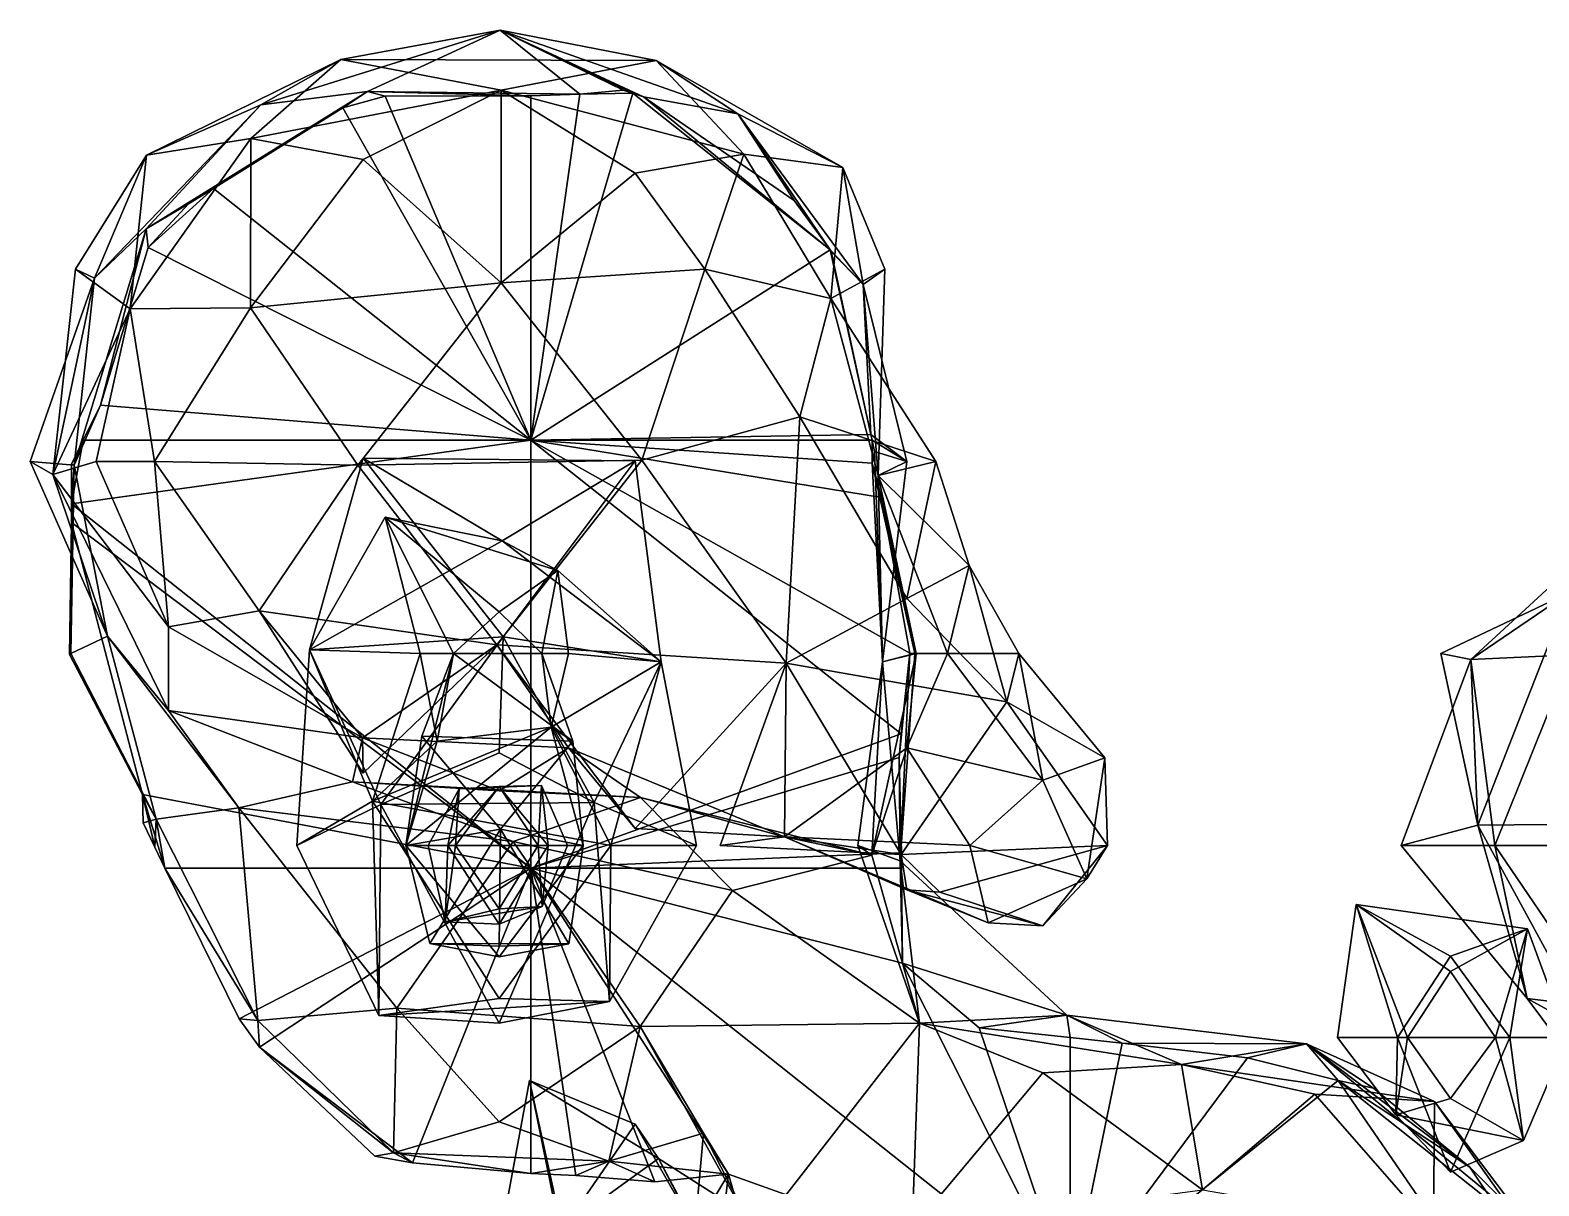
# Model space of a CAD drawing. Extents: x 290095 to 295679, y 4553756 to 4561441.
# Drawn here: x 292623.6 to 292763.4, y 4557931 to 4558038.2 of the extents above; entities that cross this region are included whole.
import ezdxf

# ---------------------------------------------------------------- set-up
doc = ezdxf.new("R2010")
doc.units = 0
doc.layers.add('Au_ppm_Pref_-_0_5', color=7, linetype='CONTINUOUS')

msp = doc.modelspace()

# ---------------------------------------------------------------- linework, layer by layer
at = {"layer": 'Au_ppm_Pref_-_0_5'}
for points in [[(292644.96, 4558031.26, 1900.75), (292652.39, 4558035.48, 1894.76), (292667.14, 4558038.19, 1900.6)], [(292644.96, 4558031.26, 1900.75), (292667.14, 4558038.19, 1900.6), (292654.85, 4558032.51, 1906.34)], [(292652.39, 4558035.48, 1894.76), (292681.6, 4558035.39, 1894.78), (292667.14, 4558038.19, 1900.6)], [(292667.14, 4558038.19, 1900.6), (292674.53, 4558032.26, 1906.35), (292654.85, 4558032.51, 1906.34)], [(292667.14, 4558038.19, 1900.6), (292678.54, 4558032.64, 1905.92), (292674.53, 4558032.26, 1906.35)], [(292667.14, 4558038.19, 1900.6), (292679.45, 4558032.34, 1905.86), (292678.54, 4558032.64, 1905.92)], [(292667.14, 4558038.19, 1900.6), (292680.45, 4558032.01, 1905.78), (292679.45, 4558032.34, 1905.86)], [(292689.17, 4558030.44, 1900.81), (292680.45, 4558032.01, 1905.78), (292667.14, 4558038.19, 1900.6)], [(292689.17, 4558030.44, 1900.81), (292667.14, 4558038.19, 1900.6), (292681.6, 4558035.39, 1894.78)], [(292644.03, 4558028.15, 1889.58), (292652.39, 4558035.48, 1894.76), (292634.37, 4558026.61, 1894.64)], [(292634.37, 4558026.61, 1894.64), (292652.39, 4558035.48, 1894.76), (292644.96, 4558031.26, 1900.75)], [(292652.39, 4558035.48, 1894.76), (292644.03, 4558028.15, 1889.58), (292667.23, 4558032.63, 1889.78)], [(292667.23, 4558032.63, 1889.78), (292681.6, 4558035.39, 1894.78), (292652.39, 4558035.48, 1894.76)], [(292667.23, 4558032.63, 1889.78), (292689.73, 4558026.69, 1889.9), (292681.6, 4558035.39, 1894.78)], [(292689.17, 4558030.44, 1900.81), (292681.6, 4558035.39, 1894.78), (292698.92, 4558025.44, 1894.64)], [(292698.92, 4558025.44, 1894.64), (292681.6, 4558035.39, 1894.78), (292689.73, 4558026.69, 1889.9)], [(292634.33, 4558019.77, 1906.52), (292654.85, 4558032.51, 1906.34), (292652.56, 4558031, 1907.41)], [(292644.96, 4558031.26, 1900.75), (292654.85, 4558032.51, 1906.34), (292634.33, 4558019.77, 1906.52)], [(292667.23, 4558032.63, 1889.78), (292644.03, 4558028.15, 1889.58), (292654.46, 4558026.21, 1885.31)], [(292654.85, 4558032.51, 1906.34), (292656.49, 4558032.08, 1907.22), (292652.56, 4558031, 1907.41)], [(292656.49, 4558032.08, 1907.22), (292670, 4558000.15, 1909.14), (292652.56, 4558031, 1907.41)], [(292667.23, 4558032.63, 1889.78), (292654.46, 4558026.21, 1885.31), (292667.23, 4558014.75, 1884.55)], [(292670, 4558032.1, 1906.81), (292654.85, 4558032.51, 1906.34), (292674.53, 4558032.26, 1906.35)], [(292656.49, 4558032.08, 1907.22), (292654.85, 4558032.51, 1906.34), (292670, 4558032.1, 1906.81)], [(292670, 4558000.15, 1909.14), (292656.49, 4558032.08, 1907.22), (292670, 4558032.1, 1906.81)], [(292667.23, 4558032.63, 1889.78), (292667.23, 4558014.75, 1884.55), (292679.66, 4558024.93, 1885.74)], [(292689.73, 4558026.69, 1889.9), (292667.23, 4558032.63, 1889.78), (292679.66, 4558024.93, 1885.74)], [(292679.45, 4558032.34, 1905.86), (292670, 4558000.15, 1909.14), (292674.53, 4558032.26, 1906.35)], [(292679.45, 4558032.34, 1905.86), (292697.74, 4558017.82, 1905.09), (292670, 4558000.15, 1909.14)], [(292674.53, 4558032.26, 1906.35), (292670, 4558000.15, 1909.14), (292670, 4558032.1, 1906.81)], [(292678.54, 4558032.64, 1905.92), (292679.45, 4558032.34, 1905.86), (292674.53, 4558032.26, 1906.35)], [(292680.45, 4558032.01, 1905.78), (292697.74, 4558017.82, 1905.09), (292679.45, 4558032.34, 1905.86)], [(292680.45, 4558032.01, 1905.78), (292694.41, 4558022.4, 1905.1), (292697.74, 4558017.82, 1905.09)], [(292680.45, 4558032.01, 1905.78), (292689.17, 4558030.44, 1900.81), (292694.41, 4558022.4, 1905.1)], [(292634.37, 4558026.61, 1894.64), (292644.96, 4558031.26, 1900.75), (292629.55, 4558015.18, 1900.7)], [(292644.96, 4558031.26, 1900.75), (292634.33, 4558019.77, 1906.52), (292629.55, 4558015.18, 1900.7)], [(292640.58, 4558023.5, 1908.31), (292634.33, 4558019.77, 1906.52), (292652.56, 4558031, 1907.41)], [(292652.56, 4558031, 1907.41), (292670, 4558000.15, 1909.14), (292640.58, 4558023.5, 1908.31)], [(292697.74, 4558017.82, 1905.09), (292689.17, 4558030.44, 1900.81), (292700.81, 4558014.61, 1899.87)], [(292694.41, 4558022.4, 1905.1), (292689.17, 4558030.44, 1900.81), (292697.74, 4558017.82, 1905.09)], [(292689.17, 4558030.44, 1900.81), (292698.92, 4558025.44, 1894.64), (292700.81, 4558014.61, 1899.87)], [(292644.03, 4558028.15, 1889.58), (292632.86, 4558012.33, 1889.79), (292644.02, 4558012.44, 1884.98)], [(292644.03, 4558028.15, 1889.58), (292634.37, 4558026.61, 1894.64), (292632.86, 4558012.33, 1889.79)], [(292644.03, 4558028.15, 1889.58), (292644.02, 4558012.44, 1884.98), (292654.46, 4558026.21, 1885.31)], [(292627.79, 4558016.02, 1894.64), (292634.37, 4558026.61, 1894.64), (292629.55, 4558015.18, 1900.7)], [(292627.79, 4558016.02, 1894.64), (292632.86, 4558012.33, 1889.79), (292634.37, 4558026.61, 1894.64)], [(292689.73, 4558026.69, 1889.9), (292679.66, 4558024.93, 1885.74), (292686.11, 4558016.02, 1885.67)], [(292697.8, 4558013.31, 1889.51), (292689.73, 4558026.69, 1889.9), (292686.11, 4558016.02, 1885.67)], [(292698.92, 4558025.44, 1894.64), (292689.73, 4558026.69, 1889.9), (292697.8, 4558013.31, 1889.51)], [(292654.46, 4558026.21, 1885.31), (292644.02, 4558012.44, 1884.98), (292667.23, 4558014.75, 1884.55)], [(292679.66, 4558024.93, 1885.74), (292667.23, 4558014.75, 1884.55), (292686.11, 4558016.02, 1885.67)], [(292702.8, 4558016.02, 1894.64), (292698.92, 4558025.44, 1894.64), (292697.8, 4558013.31, 1889.51)], [(292698.92, 4558025.44, 1894.64), (292702.8, 4558016.02, 1894.64), (292700.81, 4558014.61, 1899.87)], [(292638.26, 4558022.07, 1908.27), (292634.33, 4558019.77, 1906.52), (292640.58, 4558023.5, 1908.31)], [(292640.58, 4558023.5, 1908.31), (292634.53, 4558018.04, 1908.2), (292638.26, 4558022.07, 1908.27)], [(292670, 4558000.15, 1909.14), (292634.53, 4558018.04, 1908.2), (292640.58, 4558023.5, 1908.31)], [(292634.33, 4558019.77, 1906.52), (292638.26, 4558022.07, 1908.27), (292634.53, 4558018.04, 1908.2)], [(292630.11, 4558003.41, 1908.19), (292627.66, 4557997.85, 1906.41), (292634.33, 4558019.77, 1906.52)], [(292634.33, 4558019.77, 1906.52), (292627.66, 4557997.85, 1906.41), (292629.55, 4558015.18, 1900.7)], [(292634.53, 4558018.04, 1908.2), (292630.11, 4558003.41, 1908.19), (292634.33, 4558019.77, 1906.52)], [(292670, 4558000.15, 1909.14), (292630.11, 4558003.41, 1908.19), (292634.53, 4558018.04, 1908.2)], [(292697.74, 4558017.82, 1905.09), (292701.51, 4558000.69, 1905.97), (292670, 4558000.15, 1909.14)], [(292701.51, 4558000.69, 1905.97), (292697.74, 4558017.82, 1905.09), (292697.85, 4558017.67, 1905.09)], [(292697.85, 4558017.67, 1905.09), (292697.74, 4558017.82, 1905.09), (292700.81, 4558014.61, 1899.87)], [(292697.85, 4558017.67, 1905.09), (292700.81, 4558014.61, 1899.87), (292701.51, 4558000.69, 1905.97)], [(292629.55, 4558015.18, 1900.7), (292627.66, 4557997.85, 1906.41), (292623.58, 4557998.2, 1900.58)], [(292623.58, 4557998.2, 1900.58), (292625.68, 4557996.98, 1894.24), (292629.55, 4558015.18, 1900.7)], [(292625.68, 4557996.98, 1894.24), (292627.79, 4558016.02, 1894.64), (292629.55, 4558015.18, 1900.7)], [(292627.79, 4558016.02, 1894.64), (292625.68, 4557996.98, 1894.24), (292632.86, 4558012.33, 1889.79)], [(292686.11, 4558016.02, 1885.67), (292667.23, 4558014.75, 1884.55), (292680.27, 4557998.32, 1884.66)], [(292694.93, 4558002.33, 1886.07), (292686.11, 4558016.02, 1885.67), (292680.27, 4557998.32, 1884.66)], [(292697.8, 4558013.31, 1889.51), (292686.11, 4558016.02, 1885.67), (292694.93, 4558002.33, 1886.07)], [(292702.2, 4557996.88, 1894.02), (292702.8, 4558016.02, 1894.64), (292697.8, 4558013.31, 1889.51)], [(292702.2, 4557996.88, 1894.02), (292700.81, 4558014.61, 1899.87), (292702.8, 4558016.02, 1894.64)], [(292653.95, 4557997.84, 1884.65), (292667.23, 4558014.75, 1884.55), (292644.02, 4558012.44, 1884.98)], [(292653.95, 4557997.84, 1884.65), (292680.27, 4557998.32, 1884.66), (292667.23, 4558014.75, 1884.55)], [(292701.51, 4558000.69, 1905.97), (292700.81, 4558014.61, 1899.87), (292704.85, 4557998.2, 1900.58)], [(292702.2, 4557996.88, 1894.02), (292704.85, 4557998.2, 1900.58), (292700.81, 4558014.61, 1899.87)], [(292625.68, 4557996.98, 1894.24), (292629.71, 4557998.2, 1888.71), (292632.86, 4558012.33, 1889.79)], [(292632.86, 4558012.33, 1889.79), (292629.71, 4557998.2, 1888.71), (292635.12, 4557998.2, 1885.53)], [(292632.86, 4558012.33, 1889.79), (292635.12, 4557998.2, 1885.53), (292644.02, 4558012.44, 1884.98)], [(292653.95, 4557997.84, 1884.65), (292644.02, 4558012.44, 1884.98), (292635.12, 4557998.2, 1885.53)], [(292707.55, 4557998.2, 1888.71), (292697.8, 4558013.31, 1889.51), (292694.93, 4558002.33, 1886.07)], [(292702.2, 4557996.88, 1894.02), (292697.8, 4558013.31, 1889.51), (292707.55, 4557998.2, 1888.71)], [(292627.66, 4557997.85, 1906.41), (292630.11, 4558003.41, 1908.19), (292628.5, 4558000.15, 1908.17)], [(292670, 4558000.15, 1909.14), (292628.5, 4558000.15, 1908.17), (292630.11, 4558003.41, 1908.19)], [(292680.27, 4557998.32, 1884.66), (292693.67, 4557979.47, 1883.41), (292694.93, 4558002.33, 1886.07)], [(292704.86, 4557985.49, 1887.01), (292694.93, 4558002.33, 1886.07), (292693.67, 4557979.47, 1883.41)], [(292707.55, 4557998.2, 1888.71), (292694.93, 4558002.33, 1886.07), (292704.86, 4557985.49, 1887.01)], [(292627.41, 4557994.27, 1908.23), (292627.4, 4557997.95, 1908.17), (292628.5, 4558000.15, 1908.17)], [(292627.66, 4557997.85, 1906.41), (292628.5, 4558000.15, 1908.17), (292627.4, 4557997.95, 1908.17)], [(292627.41, 4557994.27, 1908.23), (292628.5, 4558000.15, 1908.17), (292670, 4558000.15, 1909.14)], [(292670, 4557960.47, 1909.73), (292627.41, 4557994.27, 1908.23), (292670, 4558000.15, 1909.14)], [(292701.51, 4558000.69, 1905.97), (292701.64, 4558000.15, 1905.99), (292670, 4558000.15, 1909.14)], [(292704.32, 4557972.92, 1909.31), (292670, 4557960.47, 1909.73), (292670, 4558000.15, 1909.14)], [(292701.64, 4557998.04, 1906.27), (292702.5, 4557994.86, 1906.6), (292670, 4558000.15, 1909.14)], [(292702.5, 4557994.86, 1906.6), (292705.14, 4557980.41, 1908.24), (292670, 4558000.15, 1909.14)], [(292701.64, 4558000.15, 1905.99), (292701.64, 4557998.04, 1906.27), (292670, 4558000.15, 1909.14)], [(292670, 4558000.15, 1909.14), (292705.14, 4557980.41, 1908.24), (292704.32, 4557972.92, 1909.31)], [(292701.51, 4558000.69, 1905.97), (292704.85, 4557998.2, 1900.58), (292701.64, 4558000.15, 1905.99)], [(292701.64, 4558000.15, 1905.99), (292701.86, 4557999.1, 1906.11), (292701.64, 4557998.04, 1906.27)], [(292701.64, 4558000.15, 1905.99), (292704.85, 4557998.2, 1900.58), (292701.86, 4557999.1, 1906.11)], [(292667.33, 4557990.84, 1853.25), (292649.48, 4557980.72, 1853.05), (292654.44, 4557998.5, 1847.22)], [(292649.48, 4557980.72, 1853.05), (292667.42, 4557981.93, 1845.58), (292654.44, 4557998.5, 1847.22)], [(292653.95, 4557997.84, 1884.65), (292666.83, 4557981.19, 1884.05), (292680.27, 4557998.32, 1884.66)], [(292679.66, 4557998.26, 1847.15), (292667.33, 4557990.84, 1853.25), (292654.44, 4557998.5, 1847.22)], [(292654.44, 4557998.5, 1847.22), (292667.42, 4557981.93, 1845.58), (292679.66, 4557998.26, 1847.15)], [(292666.83, 4557981.19, 1884.05), (292693.67, 4557979.47, 1883.41), (292680.27, 4557998.32, 1884.66)], [(292667.33, 4557990.84, 1853.25), (292679.66, 4557998.26, 1847.15), (292682.07, 4557979.61, 1853.28)], [(292667.42, 4557981.93, 1845.58), (292682.07, 4557979.61, 1853.28), (292679.66, 4557998.26, 1847.15)], [(292701.86, 4557999.1, 1906.11), (292702.6, 4557979.59, 1900.52), (292701.64, 4557998.04, 1906.27)], [(292704.85, 4557998.2, 1900.58), (292702.6, 4557979.59, 1900.52), (292701.86, 4557999.1, 1906.11)], [(292623.58, 4557998.2, 1900.58), (292627.66, 4557997.85, 1906.41), (292630.74, 4557981.97, 1900.07)], [(292630.74, 4557981.97, 1900.07), (292625.68, 4557996.98, 1894.24), (292623.58, 4557998.2, 1900.58)], [(292636.39, 4557982.86, 1889.49), (292629.71, 4557998.2, 1888.71), (292625.68, 4557996.98, 1894.24)], [(292636.39, 4557982.86, 1889.49), (292625.68, 4557996.98, 1894.24), (292636.41, 4557975.1, 1893.69)], [(292630.74, 4557981.97, 1900.07), (292636.41, 4557975.1, 1893.69), (292625.68, 4557996.98, 1894.24)], [(292627.66, 4557997.85, 1906.41), (292627.42, 4557992.53, 1908.2), (292627.36, 4557980.39, 1906.52)], [(292630.74, 4557981.97, 1900.07), (292627.66, 4557997.85, 1906.41), (292627.36, 4557980.39, 1906.52)], [(292627.41, 4557994.27, 1908.23), (292627.66, 4557997.85, 1906.41), (292627.4, 4557997.95, 1908.17)], [(292627.66, 4557997.85, 1906.41), (292627.41, 4557994.27, 1908.23), (292627.42, 4557992.53, 1908.2)], [(292629.71, 4557998.2, 1888.71), (292636.39, 4557982.86, 1889.49), (292635.12, 4557998.2, 1885.53)], [(292653.95, 4557997.84, 1884.65), (292635.12, 4557998.2, 1885.53), (292644.81, 4557984.32, 1885.47)], [(292636.39, 4557982.86, 1889.49), (292644.81, 4557984.32, 1885.47), (292635.12, 4557998.2, 1885.53)], [(292653.95, 4557997.84, 1884.65), (292644.81, 4557984.32, 1885.47), (292666.83, 4557981.19, 1884.05)], [(292701.64, 4557998.04, 1906.27), (292705.58, 4557980.39, 1906.52), (292702.5, 4557994.86, 1906.6)], [(292701.64, 4557998.04, 1906.27), (292702.6, 4557979.59, 1900.52), (292705.58, 4557980.39, 1906.52)], [(292702.2, 4557996.88, 1894.02), (292702.6, 4557979.59, 1900.52), (292704.85, 4557998.2, 1900.58)], [(292702.2, 4557996.88, 1894.02), (292707.55, 4557998.2, 1888.71), (292710.62, 4557988.54, 1888.71)], [(292702.2, 4557996.88, 1894.02), (292705.73, 4557980.39, 1894.64), (292702.6, 4557979.59, 1900.52)], [(292702.2, 4557996.88, 1894.02), (292708.63, 4557980.39, 1890.48), (292705.73, 4557980.39, 1894.64)], [(292702.2, 4557996.88, 1894.02), (292710.62, 4557988.54, 1888.71), (292708.63, 4557980.39, 1890.48)], [(292707.55, 4557998.2, 1888.71), (292704.86, 4557985.49, 1887.01), (292710.62, 4557988.54, 1888.71)], [(292670, 4557960.47, 1909.73), (292627.42, 4557992.53, 1908.2), (292627.41, 4557994.27, 1908.23)], [(292702.5, 4557994.86, 1906.6), (292705.58, 4557980.39, 1906.52), (292705.14, 4557980.41, 1908.24)], [(292667.33, 4557990.84, 1853.25), (292656.5, 4557993.02, 1858.24), (292649.48, 4557980.72, 1853.05)], [(292656.5, 4557993.02, 1858.24), (292659.74, 4557980.39, 1859.01), (292649.48, 4557980.72, 1853.05)], [(292667.33, 4557990.84, 1853.25), (292672.5, 4557988.08, 1859.01), (292656.5, 4557993.02, 1858.24)], [(292662.82, 4557980.39, 1861.01), (292656.5, 4557993.02, 1858.24), (292667.06, 4557984.25, 1860.3)], [(292662.82, 4557980.39, 1861.01), (292659.74, 4557980.39, 1859.01), (292656.5, 4557993.02, 1858.24)], [(292656.5, 4557993.02, 1858.24), (292672.5, 4557988.08, 1859.01), (292667.06, 4557984.25, 1860.3)], [(292757.13, 4557979.83, 1841.63), (292766.46, 4557980.24, 1835.26), (292771.51, 4557993.04, 1841.19)], [(292757.13, 4557979.83, 1841.63), (292771.51, 4557993.04, 1841.19), (292766.21, 4557985.99, 1847.69)], [(292627.42, 4557992.53, 1908.2), (292633.99, 4557967.31, 1908.1), (292627.23, 4557980.3, 1907.99)], [(292627.42, 4557992.53, 1908.2), (292627.23, 4557980.3, 1907.99), (292627.36, 4557980.39, 1906.52)], [(292670, 4557960.47, 1909.73), (292633.99, 4557967.31, 1908.1), (292627.42, 4557992.53, 1908.2)], [(292667.33, 4557990.84, 1853.25), (292682.07, 4557979.61, 1853.28), (292672.5, 4557988.08, 1859.01)], [(292704.86, 4557985.49, 1887.01), (292714.12, 4557975.89, 1883.97), (292710.62, 4557988.54, 1888.71)], [(292710.62, 4557988.54, 1888.71), (292715.23, 4557980.39, 1888.71), (292708.63, 4557980.39, 1890.48)], [(292715.23, 4557980.39, 1888.71), (292710.62, 4557988.54, 1888.71), (292714.12, 4557975.89, 1883.97)], [(292672.5, 4557988.08, 1859.01), (292671.01, 4557980.39, 1860.87), (292667.06, 4557984.25, 1860.3)], [(292672.5, 4557988.08, 1859.01), (292673.48, 4557980.39, 1859.01), (292671.01, 4557980.39, 1860.87)], [(292673.48, 4557980.39, 1859.01), (292672.5, 4557988.08, 1859.01), (292682.07, 4557979.61, 1853.28)], [(292757.13, 4557979.83, 1841.63), (292766.21, 4557985.99, 1847.69), (292754.35, 4557980.39, 1847.13)], [(292757.79, 4557964.46, 1846.84), (292754.35, 4557980.39, 1847.13), (292766.21, 4557985.99, 1847.69)], [(292771.2, 4557964.59, 1852.24), (292757.79, 4557964.46, 1846.84), (292766.21, 4557985.99, 1847.69)], [(292636.39, 4557982.86, 1889.49), (292654.39, 4557972.57, 1889.61), (292644.81, 4557984.32, 1885.47)], [(292654.39, 4557972.57, 1889.61), (292654.46, 4557969.29, 1885.01), (292644.81, 4557984.32, 1885.47)], [(292666.83, 4557981.19, 1884.05), (292644.81, 4557984.32, 1885.47), (292654.46, 4557969.29, 1885.01)], [(292693.67, 4557979.47, 1883.41), (292714.12, 4557975.89, 1883.97), (292704.86, 4557985.49, 1887.01)], [(292662.82, 4557980.39, 1861.01), (292667.06, 4557984.25, 1860.3), (292671.01, 4557980.39, 1860.87)], [(292627.36, 4557980.39, 1906.52), (292635.26, 4557965.02, 1907.33), (292630.74, 4557981.97, 1900.07)], [(292636.41, 4557975.1, 1893.69), (292630.74, 4557981.97, 1900.07), (292642.91, 4557966.05, 1900.64)], [(292642.91, 4557966.05, 1900.64), (292630.74, 4557981.97, 1900.07), (292635.26, 4557965.02, 1907.33)], [(292636.41, 4557975.1, 1893.69), (292654.39, 4557972.57, 1889.61), (292636.39, 4557982.86, 1889.49)], [(292667.42, 4557981.93, 1845.58), (292649.48, 4557980.72, 1853.05), (292656.09, 4557966.37, 1847.98)], [(292656.09, 4557966.37, 1847.98), (292667.06, 4557971.15, 1844.05), (292667.42, 4557981.93, 1845.58)], [(292675.86, 4557966.56, 1847.59), (292667.42, 4557981.93, 1845.58), (292667.06, 4557971.15, 1844.05)], [(292667.42, 4557981.93, 1845.58), (292675.86, 4557966.56, 1847.59), (292682.07, 4557979.61, 1853.28)], [(292627.23, 4557980.3, 1907.99), (292633.99, 4557967.31, 1908.1), (292627.36, 4557980.39, 1906.52)], [(292635.26, 4557965.02, 1907.33), (292627.36, 4557980.39, 1906.52), (292633.99, 4557967.31, 1908.1)], [(292648.31, 4557962.57, 1853.07), (292649.48, 4557980.72, 1853.05), (292655.33, 4557966.68, 1857.23)], [(292649.48, 4557980.72, 1853.05), (292648.31, 4557962.57, 1853.07), (292656.09, 4557966.37, 1847.98)], [(292659.74, 4557980.39, 1859.01), (292655.33, 4557966.68, 1857.23), (292649.48, 4557980.72, 1853.05)], [(292654.39, 4557972.57, 1889.61), (292666.83, 4557981.19, 1884.05), (292654.46, 4557969.29, 1885.01)], [(292666.83, 4557981.19, 1884.05), (292654.39, 4557972.57, 1889.61), (292673.47, 4557971.63, 1888.71)], [(292659.74, 4557980.39, 1859.01), (292661.3, 4557972.24, 1859.01), (292655.33, 4557966.68, 1857.23)], [(292658.41, 4557962.57, 1860.87), (292661.3, 4557972.24, 1859.01), (292662.82, 4557980.39, 1861.01)], [(292658.41, 4557962.57, 1860.87), (292662.82, 4557980.39, 1861.01), (292659.9, 4557972.7, 1864.95)], [(292662.82, 4557980.39, 1861.01), (292661.3, 4557972.24, 1859.01), (292659.74, 4557980.39, 1859.01)], [(292673.9, 4557972.24, 1864.95), (292659.9, 4557972.7, 1864.95), (292662.82, 4557980.39, 1861.01)], [(292673.9, 4557972.24, 1864.95), (292662.82, 4557980.39, 1861.01), (292671.01, 4557980.39, 1860.87)], [(292666.83, 4557981.19, 1884.05), (292673.47, 4557971.63, 1888.71), (292679.66, 4557964.16, 1883.3)], [(292666.83, 4557981.19, 1884.05), (292679.66, 4557964.16, 1883.3), (292693.67, 4557979.47, 1883.41)], [(292673.9, 4557972.24, 1864.95), (292671.01, 4557980.39, 1860.87), (292671.88, 4557973.56, 1859.01)], [(292673.48, 4557980.39, 1859.01), (292671.88, 4557973.56, 1859.01), (292671.01, 4557980.39, 1860.87)], [(292671.88, 4557973.56, 1859.01), (292673.48, 4557980.39, 1859.01), (292682.07, 4557979.61, 1853.28)], [(292701.61, 4557961.66, 1896.48), (292702.6, 4557979.59, 1900.52), (292705.73, 4557980.39, 1894.64)], [(292704.86, 4557971.63, 1891.63), (292701.61, 4557961.66, 1896.48), (292705.73, 4557980.39, 1894.64)], [(292704.23, 4557961.15, 1906.23), (292705.58, 4557980.39, 1906.52), (292702.6, 4557979.59, 1900.52)], [(292704.15, 4557970.74, 1909.34), (292704.32, 4557972.92, 1909.31), (292705.14, 4557980.41, 1908.24)], [(292704.23, 4557961.15, 1906.23), (292704.15, 4557970.74, 1909.34), (292705.14, 4557980.41, 1908.24)], [(292704.23, 4557961.15, 1906.23), (292705.14, 4557980.41, 1908.24), (292705.58, 4557980.39, 1906.52)], [(292717.46, 4557968.62, 1890.72), (292704.86, 4557971.63, 1891.63), (292708.63, 4557980.39, 1890.48)], [(292704.86, 4557971.63, 1891.63), (292705.73, 4557980.39, 1894.64), (292708.63, 4557980.39, 1890.48)], [(292717.46, 4557968.62, 1890.72), (292708.63, 4557980.39, 1890.48), (292715.23, 4557980.39, 1888.71)], [(292714.12, 4557975.89, 1883.97), (292723.21, 4557970.71, 1888.71), (292715.23, 4557980.39, 1888.71)], [(292717.46, 4557968.62, 1890.72), (292715.23, 4557980.39, 1888.71), (292723.21, 4557970.71, 1888.71)], [(292757.13, 4557979.83, 1841.63), (292754.35, 4557980.39, 1847.13), (292757.79, 4557964.46, 1846.84)], [(292759.36, 4557962.57, 1835.98), (292766.46, 4557980.24, 1835.26), (292757.13, 4557979.83, 1841.63)], [(292771.39, 4557962.57, 1829.68), (292766.46, 4557980.24, 1835.26), (292759.36, 4557962.57, 1835.98)], [(292671.88, 4557973.56, 1859.01), (292682.07, 4557979.61, 1853.28), (292677.4, 4557962.57, 1857.94)], [(292685.35, 4557962.57, 1853.07), (292682.07, 4557979.61, 1853.28), (292675.86, 4557966.56, 1847.59)], [(292677.4, 4557962.57, 1857.94), (292682.07, 4557979.61, 1853.28), (292685.35, 4557962.57, 1853.07)], [(292693.5, 4557963.38, 1888.52), (292693.67, 4557979.47, 1883.41), (292679.66, 4557964.16, 1883.3)], [(292687.54, 4557962.57, 1882.77), (292693.67, 4557979.47, 1883.41), (292693.5, 4557963.38, 1888.52)], [(292687.54, 4557962.57, 1882.77), (292704.34, 4557961.72, 1881.6), (292693.67, 4557979.47, 1883.41)], [(292693.67, 4557979.47, 1883.41), (292704.34, 4557961.72, 1881.6), (292714.12, 4557975.89, 1883.97)], [(292702.6, 4557979.59, 1900.52), (292700.3, 4557962.57, 1900.58), (292704.23, 4557961.15, 1906.23)], [(292700.3, 4557962.57, 1900.58), (292702.6, 4557979.59, 1900.52), (292701.61, 4557961.66, 1896.48)], [(292759.36, 4557962.57, 1835.98), (292757.13, 4557979.83, 1841.63), (292750.68, 4557962.57, 1841.19)], [(292750.68, 4557962.57, 1841.19), (292757.13, 4557979.83, 1841.63), (292757.79, 4557964.46, 1846.84)], [(292714.12, 4557975.89, 1883.97), (292704.34, 4557961.72, 1881.6), (292723.44, 4557962.57, 1883.46)], [(292723.21, 4557970.71, 1888.71), (292714.12, 4557975.89, 1883.97), (292723.44, 4557962.57, 1883.46)], [(292653.45, 4557968.49, 1895.14), (292654.39, 4557972.57, 1889.61), (292636.41, 4557975.1, 1893.69)], [(292653.45, 4557968.49, 1895.14), (292636.41, 4557975.1, 1893.69), (292642.91, 4557966.05, 1900.64)], [(292671.88, 4557973.56, 1859.01), (292677.4, 4557962.57, 1857.94), (292655.33, 4557966.68, 1857.23)], [(292671.88, 4557973.56, 1859.01), (292655.33, 4557966.68, 1857.23), (292661.3, 4557972.24, 1859.01)], [(292658.41, 4557962.57, 1860.87), (292674.84, 4557962.57, 1861.28), (292671.88, 4557973.56, 1859.01)], [(292658.41, 4557962.57, 1860.87), (292671.88, 4557973.56, 1859.01), (292661.3, 4557972.24, 1859.01)], [(292673.9, 4557972.24, 1864.95), (292671.88, 4557973.56, 1859.01), (292674.84, 4557962.57, 1861.28)], [(292667.06, 4557967.64, 1890.4), (292654.39, 4557972.57, 1889.61), (292653.45, 4557968.49, 1895.14)], [(292654.39, 4557972.57, 1889.61), (292667.06, 4557967.64, 1890.4), (292673.47, 4557971.63, 1888.71)], [(292659.9, 4557972.7, 1864.95), (292667.19, 4557964.09, 1866.49), (292658.41, 4557962.57, 1860.87)], [(292659.9, 4557972.7, 1864.95), (292673.9, 4557972.24, 1864.95), (292667.19, 4557964.09, 1866.49)], [(292667.19, 4557964.09, 1866.49), (292673.9, 4557972.24, 1864.95), (292674.84, 4557962.57, 1861.28)], [(292704.32, 4557972.92, 1909.31), (292704.15, 4557970.74, 1909.34), (292670, 4557960.47, 1909.73)], [(292656.09, 4557966.37, 1847.98), (292675.86, 4557966.56, 1847.59), (292667.06, 4557971.15, 1844.05)], [(292673.47, 4557971.63, 1888.71), (292667.06, 4557967.64, 1890.4), (292680.16, 4557967.03, 1894.38)], [(292704.15, 4557970.74, 1909.34), (292704.35, 4557961.89, 1909.47), (292670, 4557960.47, 1909.73)], [(292673.47, 4557971.63, 1888.71), (292680.16, 4557967.03, 1894.38), (292693.5, 4557963.38, 1888.52)], [(292673.47, 4557971.63, 1888.71), (292693.5, 4557963.38, 1888.52), (292679.66, 4557964.16, 1883.3)], [(292704.86, 4557971.63, 1891.63), (292710.68, 4557962.57, 1891.9), (292693.5, 4557963.38, 1888.52)], [(292701.61, 4557961.66, 1896.48), (292704.86, 4557971.63, 1891.63), (292693.5, 4557963.38, 1888.52)], [(292704.15, 4557970.74, 1909.34), (292704.23, 4557961.15, 1906.23), (292704.35, 4557961.89, 1909.47)], [(292717.46, 4557968.62, 1890.72), (292710.68, 4557962.57, 1891.9), (292704.86, 4557971.63, 1891.63)], [(292723.21, 4557970.71, 1888.71), (292721.54, 4557959.48, 1889.64), (292717.46, 4557968.62, 1890.72)], [(292721.54, 4557959.48, 1889.64), (292723.21, 4557970.71, 1888.71), (292723.44, 4557962.57, 1883.46)], [(292653.45, 4557968.49, 1895.14), (292642.91, 4557966.05, 1900.64), (292668.34, 4557962.95, 1900.85)], [(292667.06, 4557967.64, 1890.4), (292653.45, 4557968.49, 1895.14), (292680.16, 4557967.03, 1894.38)], [(292653.45, 4557968.49, 1895.14), (292668.34, 4557962.95, 1900.85), (292680.16, 4557967.03, 1894.38)], [(292660.47, 4557962.57, 1829.31), (292663.35, 4557967.82, 1829.31), (292663.01, 4557962.57, 1831.22)], [(292663.35, 4557967.82, 1829.31), (292660.47, 4557962.57, 1829.31), (292662.29, 4557962.57, 1827.06)], [(292671.61, 4557962.57, 1827.17), (292667.06, 4557968.01, 1827.5), (292662.29, 4557962.57, 1827.06)], [(292663.35, 4557967.82, 1829.31), (292662.29, 4557962.57, 1827.06), (292667.06, 4557968.01, 1827.5)], [(292663.35, 4557967.82, 1829.31), (292667.06, 4557968.05, 1831.14), (292663.01, 4557962.57, 1831.22)], [(292670.68, 4557962.57, 1831.02), (292663.01, 4557962.57, 1831.22), (292667.06, 4557968.05, 1831.14)], [(292663.35, 4557967.82, 1829.31), (292670.99, 4557968.12, 1829.31), (292667.06, 4557968.05, 1831.14)], [(292670.99, 4557968.12, 1829.31), (292663.35, 4557967.82, 1829.31), (292667.06, 4557968.01, 1827.5)], [(292671.61, 4557962.57, 1827.17), (292670.99, 4557968.12, 1829.31), (292667.06, 4557968.01, 1827.5)], [(292670.99, 4557968.12, 1829.31), (292670.68, 4557962.57, 1831.02), (292667.06, 4557968.05, 1831.14)], [(292670.99, 4557968.12, 1829.31), (292673.4, 4557962.57, 1829.31), (292670.68, 4557962.57, 1831.02)], [(292671.61, 4557962.57, 1827.17), (292673.4, 4557962.57, 1829.31), (292670.99, 4557968.12, 1829.31)], [(292721.54, 4557959.48, 1889.64), (292710.68, 4557962.57, 1891.9), (292717.46, 4557968.62, 1890.72)], [(292670, 4557960.47, 1909.73), (292636.06, 4557960.47, 1908.09), (292633.99, 4557967.31, 1908.1)], [(292633.99, 4557967.31, 1908.1), (292635.13, 4557962.43, 1908.07), (292634.05, 4557964.67, 1908.06)], [(292633.99, 4557967.31, 1908.1), (292636.06, 4557960.47, 1908.09), (292635.13, 4557962.43, 1908.07)], [(292635.26, 4557965.02, 1907.33), (292633.99, 4557967.31, 1908.1), (292634.05, 4557964.67, 1908.06)], [(292648.31, 4557962.57, 1853.07), (292655.33, 4557966.68, 1857.23), (292655.91, 4557946.8, 1853.07)], [(292648.31, 4557962.57, 1853.07), (292655.91, 4557946.8, 1853.07), (292656.09, 4557966.37, 1847.98)], [(292655.33, 4557966.68, 1857.23), (292667.06, 4557948.38, 1857.8), (292655.91, 4557946.8, 1853.07)], [(292655.33, 4557966.68, 1857.23), (292677.4, 4557962.57, 1857.94), (292667.06, 4557948.38, 1857.8)], [(292656.09, 4557966.37, 1847.98), (292655.91, 4557946.8, 1853.07), (292667.06, 4557946.09, 1847.58)], [(292656.09, 4557966.37, 1847.98), (292667.06, 4557946.09, 1847.58), (292675.86, 4557966.56, 1847.59)], [(292677.29, 4557948.1, 1853.07), (292675.86, 4557966.56, 1847.59), (292667.06, 4557946.09, 1847.58)], [(292668.34, 4557962.95, 1900.85), (292688.69, 4557958.39, 1899.11), (292680.16, 4557967.03, 1894.38)], [(292677.29, 4557948.1, 1853.07), (292685.35, 4557962.57, 1853.07), (292675.86, 4557966.56, 1847.59)], [(292680.16, 4557967.03, 1894.38), (292688.69, 4557958.39, 1899.11), (292701.61, 4557961.66, 1896.48)], [(292701.61, 4557961.66, 1896.48), (292693.5, 4557963.38, 1888.52), (292680.16, 4557967.03, 1894.38)], [(292635.13, 4557962.43, 1908.07), (292635.26, 4557965.02, 1907.33), (292634.05, 4557964.67, 1908.06)], [(292636.06, 4557960.47, 1908.09), (292635.26, 4557965.02, 1907.33), (292635.13, 4557962.43, 1908.07)], [(292635.26, 4557965.02, 1907.33), (292644.7, 4557946.34, 1907.14), (292642.91, 4557966.05, 1900.64)], [(292644.7, 4557946.34, 1907.14), (292635.26, 4557965.02, 1907.33), (292636.06, 4557960.47, 1908.09)], [(292644.7, 4557946.34, 1907.14), (292657.58, 4557947.49, 1902.97), (292642.91, 4557966.05, 1900.64)], [(292668.34, 4557962.95, 1900.85), (292642.91, 4557966.05, 1900.64), (292657.58, 4557947.49, 1902.97)], [(292667.19, 4557964.09, 1866.49), (292660.63, 4557953.48, 1864.95), (292658.41, 4557962.57, 1860.87)], [(292660.63, 4557953.48, 1864.95), (292667.19, 4557964.09, 1866.49), (292667.06, 4557953.23, 1868.06)], [(292667.19, 4557964.09, 1866.49), (292673.52, 4557953.44, 1864.95), (292667.06, 4557953.23, 1868.06)], [(292673.52, 4557953.44, 1864.95), (292667.19, 4557964.09, 1866.49), (292674.84, 4557962.57, 1861.28)], [(292687.54, 4557962.57, 1882.77), (292693.5, 4557963.38, 1888.52), (292704.34, 4557961.72, 1881.6)], [(292712.4, 4557955.41, 1888.71), (292693.5, 4557963.38, 1888.52), (292710.68, 4557962.57, 1891.9)], [(292693.5, 4557963.38, 1888.52), (292712.4, 4557955.41, 1888.71), (292704.86, 4557958.46, 1884.14)], [(292704.86, 4557958.46, 1884.14), (292704.34, 4557961.72, 1881.6), (292693.5, 4557963.38, 1888.52)], [(292762.35, 4557948.39, 1841.19), (292750.68, 4557962.57, 1841.19), (292757.79, 4557964.46, 1846.84)], [(292771.2, 4557964.59, 1852.24), (292768.32, 4557945.11, 1846.98), (292757.79, 4557964.46, 1846.84)], [(292768.32, 4557945.11, 1846.98), (292762.35, 4557948.39, 1841.19), (292757.79, 4557964.46, 1846.84)], [(292680.13, 4557945.79, 1902.5), (292668.34, 4557962.95, 1900.85), (292657.58, 4557947.49, 1902.97)], [(292660.63, 4557953.48, 1864.95), (292667.06, 4557952.24, 1861.5), (292658.41, 4557962.57, 1860.87)], [(292674.84, 4557962.57, 1861.28), (292658.41, 4557962.57, 1860.87), (292667.06, 4557952.24, 1861.5)], [(292662.06, 4557955.49, 1829.31), (292660.47, 4557962.57, 1829.31), (292663.01, 4557962.57, 1831.22)], [(292660.47, 4557962.57, 1829.31), (292662.06, 4557955.49, 1829.31), (292662.29, 4557962.57, 1827.06)], [(292662.06, 4557955.49, 1829.31), (292663.01, 4557962.57, 1831.22), (292667.06, 4557956.7, 1831.27)], [(292662.06, 4557955.49, 1829.31), (292667.06, 4557955.27, 1826.88), (292662.29, 4557962.57, 1827.06)], [(292671.61, 4557962.57, 1827.17), (292662.29, 4557962.57, 1827.06), (292667.06, 4557955.27, 1826.88)], [(292667.06, 4557956.7, 1831.27), (292663.01, 4557962.57, 1831.22), (292670.68, 4557962.57, 1831.02)], [(292673.52, 4557953.44, 1864.95), (292674.84, 4557962.57, 1861.28), (292667.06, 4557952.24, 1861.5)], [(292667.06, 4557948.38, 1857.8), (292677.4, 4557962.57, 1857.94), (292677.29, 4557948.1, 1853.07)], [(292671.61, 4557962.57, 1827.17), (292667.06, 4557955.27, 1826.88), (292671.05, 4557956.92, 1829.31)], [(292671.05, 4557956.92, 1829.31), (292667.06, 4557956.7, 1831.27), (292670.68, 4557962.57, 1831.02)], [(292680.13, 4557945.79, 1902.5), (292688.69, 4557958.39, 1899.11), (292668.34, 4557962.95, 1900.85)], [(292704.37, 4557960.47, 1909.49), (292670, 4557960.47, 1909.73), (292704.35, 4557961.89, 1909.47)], [(292673.4, 4557962.57, 1829.31), (292671.05, 4557956.92, 1829.31), (292670.68, 4557962.57, 1831.02)], [(292671.61, 4557962.57, 1827.17), (292671.05, 4557956.92, 1829.31), (292673.4, 4557962.57, 1829.31)], [(292677.4, 4557962.57, 1857.94), (292685.35, 4557962.57, 1853.07), (292677.29, 4557948.1, 1853.07)], [(292700.3, 4557962.57, 1900.58), (292706.04, 4557946.1, 1899.67), (292704.23, 4557961.15, 1906.23)], [(292701.61, 4557961.66, 1896.48), (292706.04, 4557946.1, 1899.67), (292700.3, 4557962.57, 1900.58)], [(292704.35, 4557961.89, 1909.47), (292704.23, 4557961.15, 1906.23), (292704.37, 4557960.47, 1909.49)], [(292707.91, 4557958.25, 1882.77), (292723.44, 4557962.57, 1883.46), (292704.34, 4557961.72, 1881.6)], [(292707.91, 4557958.25, 1882.77), (292717.46, 4557955.13, 1886.23), (292723.44, 4557962.57, 1883.46)], [(292712.4, 4557955.41, 1888.71), (292710.68, 4557962.57, 1891.9), (292721.54, 4557959.48, 1889.64)], [(292721.54, 4557959.48, 1889.64), (292723.44, 4557962.57, 1883.46), (292717.46, 4557955.13, 1886.23)], [(292759.36, 4557962.57, 1835.98), (292750.68, 4557962.57, 1841.19), (292762.35, 4557948.39, 1841.19)], [(292771.39, 4557962.57, 1829.68), (292759.36, 4557962.57, 1835.98), (292769.63, 4557947.48, 1836.18)], [(292769.63, 4557947.48, 1836.18), (292759.36, 4557962.57, 1835.98), (292762.35, 4557948.39, 1841.19)], [(292688.69, 4557958.39, 1899.11), (292706.04, 4557946.1, 1899.67), (292701.61, 4557961.66, 1896.48)], [(292704.37, 4557960.47, 1909.49), (292704.23, 4557961.15, 1906.23), (292704.46, 4557951.66, 1909.42)], [(292704.23, 4557961.15, 1906.23), (292719.69, 4557946.84, 1906.43), (292704.46, 4557951.66, 1909.42)], [(292704.23, 4557961.15, 1906.23), (292706.04, 4557946.1, 1899.67), (292719.69, 4557946.84, 1906.43)], [(292704.86, 4557958.46, 1884.14), (292707.91, 4557958.25, 1882.77), (292704.34, 4557961.72, 1881.6)], [(292636.06, 4557960.47, 1908.09), (292670, 4557960.47, 1909.73), (292642.96, 4557946.48, 1908.03)], [(292644.7, 4557946.34, 1907.14), (292636.06, 4557960.47, 1908.09), (292642.96, 4557946.48, 1908.03)], [(292642.96, 4557946.48, 1908.03), (292670, 4557960.47, 1909.73), (292644.83, 4557943.88, 1908.05)], [(292644.83, 4557943.88, 1908.05), (292670, 4557960.47, 1909.73), (292659.03, 4557933.14, 1908.44)], [(292659.03, 4557933.14, 1908.44), (292670, 4557960.47, 1909.73), (292670, 4557932.16, 1908.95)], [(292674.17, 4557931.95, 1908.98), (292670, 4557932.16, 1908.95), (292670, 4557960.47, 1909.73)], [(292681.48, 4557931.38, 1909.03), (292674.17, 4557931.95, 1908.98), (292670, 4557960.47, 1909.73)], [(292688.33, 4557932.1, 1909.1), (292681.48, 4557931.38, 1909.03), (292670, 4557960.47, 1909.73)], [(292720, 4557920.78, 1909.07), (292688.33, 4557932.1, 1909.1), (292670, 4557960.47, 1909.73)], [(292704.37, 4557960.47, 1909.49), (292704.46, 4557951.66, 1909.42), (292670, 4557960.47, 1909.73)], [(292704.46, 4557951.66, 1909.42), (292720, 4557920.78, 1909.07), (292670, 4557960.47, 1909.73)], [(292712.4, 4557955.41, 1888.71), (292721.54, 4557959.48, 1889.64), (292717.46, 4557955.13, 1886.23)], [(292688.69, 4557958.39, 1899.11), (292680.13, 4557945.79, 1902.5), (292706.04, 4557946.1, 1899.67)], [(292717.46, 4557955.13, 1886.23), (292707.91, 4557958.25, 1882.77), (292704.86, 4557958.46, 1884.14)], [(292717.46, 4557955.13, 1886.23), (292704.86, 4557958.46, 1884.14), (292712.4, 4557955.41, 1888.71)], [(292671.05, 4557956.92, 1829.31), (292662.06, 4557955.49, 1829.31), (292667.06, 4557956.7, 1831.27)], [(292662.06, 4557955.49, 1829.31), (292671.05, 4557956.92, 1829.31), (292667.06, 4557955.27, 1826.88)], [(292744.78, 4557944.75, 1876.83), (292746.51, 4557957.11, 1876.83), (292750.33, 4557944.75, 1879.15)], [(292746.51, 4557957.11, 1876.83), (292744.78, 4557944.75, 1876.83), (292751.25, 4557944.75, 1874.94)], [(292746.51, 4557957.11, 1876.83), (292755.26, 4557952.3, 1879.34), (292750.33, 4557944.75, 1879.15)], [(292746.51, 4557957.11, 1876.83), (292762.4, 4557954.85, 1876.83), (292755.26, 4557952.3, 1879.34)], [(292746.51, 4557957.11, 1876.83), (292751.25, 4557944.75, 1874.94), (292755.26, 4557950.87, 1874.78)], [(292762.4, 4557954.85, 1876.83), (292746.51, 4557957.11, 1876.83), (292755.26, 4557950.87, 1874.78)], [(292759.41, 4557944.75, 1874.87), (292762.4, 4557954.85, 1876.83), (292755.26, 4557950.87, 1874.78)], [(292762.4, 4557954.85, 1876.83), (292760.76, 4557944.75, 1879.42), (292755.26, 4557952.3, 1879.34)], [(292759.41, 4557944.75, 1874.87), (292766.1, 4557944.75, 1876.83), (292762.4, 4557954.85, 1876.83)], [(292762.4, 4557954.85, 1876.83), (292766.1, 4557944.75, 1876.83), (292760.76, 4557944.75, 1879.42)], [(292673.52, 4557953.44, 1864.95), (292660.63, 4557953.48, 1864.95), (292667.06, 4557953.23, 1868.06)], [(292660.63, 4557953.48, 1864.95), (292673.52, 4557953.44, 1864.95), (292667.06, 4557952.24, 1861.5)], [(292760.76, 4557944.75, 1879.42), (292750.33, 4557944.75, 1879.15), (292755.26, 4557952.3, 1879.34)], [(292711.55, 4557945.65, 1909.32), (292720, 4557920.78, 1909.07), (292704.46, 4557951.66, 1909.42)], [(292704.46, 4557951.66, 1909.42), (292719.69, 4557946.84, 1906.43), (292711.55, 4557945.65, 1909.32)], [(292759.41, 4557944.75, 1874.87), (292755.26, 4557950.87, 1874.78), (292751.25, 4557944.75, 1874.94)], [(292667.06, 4557948.38, 1857.8), (292677.29, 4557948.1, 1853.07), (292655.91, 4557946.8, 1853.07)], [(292655.91, 4557946.8, 1853.07), (292677.29, 4557948.1, 1853.07), (292667.06, 4557946.09, 1847.58)], [(292768.32, 4557945.11, 1846.98), (292772.97, 4557934.17, 1841.19), (292762.35, 4557948.39, 1841.19)], [(292762.35, 4557948.39, 1841.19), (292772.97, 4557934.17, 1841.19), (292769.63, 4557947.48, 1836.18)], [(292644.7, 4557946.34, 1907.14), (292657.27, 4557934.07, 1907.58), (292657.58, 4557947.49, 1902.97)], [(292667.06, 4557936.94, 1903.92), (292657.58, 4557947.49, 1902.97), (292657.27, 4557934.07, 1907.58)], [(292680.13, 4557945.79, 1902.5), (292657.58, 4557947.49, 1902.97), (292667.06, 4557936.94, 1903.92)], [(292730.3, 4557942.25, 1900.76), (292719.69, 4557946.84, 1906.43), (292706.04, 4557946.1, 1899.67)], [(292711.55, 4557945.65, 1909.32), (292719.69, 4557946.84, 1906.43), (292720, 4557944.77, 1909.26)], [(292720, 4557944.77, 1909.26), (292719.69, 4557946.84, 1906.43), (292724.81, 4557944.24, 1909.26)], [(292724.81, 4557944.24, 1909.26), (292719.69, 4557946.84, 1906.43), (292741.89, 4557944.17, 1906.54)], [(292719.69, 4557946.84, 1906.43), (292730.3, 4557942.25, 1900.76), (292741.89, 4557944.17, 1906.54)], [(292644.83, 4557943.88, 1908.05), (292644.7, 4557946.34, 1907.14), (292642.96, 4557946.48, 1908.03)], [(292657.27, 4557934.07, 1907.58), (292644.7, 4557946.34, 1907.14), (292644.83, 4557943.88, 1908.05)], [(292680.13, 4557945.79, 1902.5), (292667.06, 4557936.94, 1903.92), (292677.22, 4557933.28, 1907.49)], [(292680.13, 4557945.79, 1902.5), (292677.22, 4557933.28, 1907.49), (292686, 4557935.9, 1906.52)], [(292706.04, 4557946.1, 1899.67), (292680.13, 4557945.79, 1902.5), (292690.83, 4557926.53, 1900.62)], [(292680.13, 4557945.79, 1902.5), (292686, 4557935.9, 1906.52), (292690.83, 4557926.53, 1900.62)], [(292705.33, 4557927.03, 1895.35), (292706.04, 4557946.1, 1899.67), (292690.83, 4557926.53, 1900.62)], [(292717.46, 4557941.5, 1895.73), (292706.04, 4557946.1, 1899.67), (292705.33, 4557927.03, 1895.35)], [(292730.3, 4557942.25, 1900.76), (292706.04, 4557946.1, 1899.67), (292717.46, 4557941.5, 1895.73)], [(292720, 4557944.77, 1909.26), (292720, 4557920.78, 1909.07), (292711.55, 4557945.65, 1909.32)], [(292655.54, 4557933.77, 1908.29), (292644.83, 4557943.88, 1908.05), (292659.03, 4557933.14, 1908.44)], [(292657.27, 4557934.07, 1907.58), (292644.83, 4557943.88, 1908.05), (292655.54, 4557933.77, 1908.29)], [(292724.81, 4557944.24, 1909.26), (292720, 4557920.78, 1909.07), (292720, 4557944.77, 1909.26)], [(292736.44, 4557942.89, 1909.26), (292720, 4557920.78, 1909.07), (292724.81, 4557944.24, 1909.26)], [(292724.81, 4557944.24, 1909.26), (292741.89, 4557944.17, 1906.54), (292736.44, 4557942.89, 1909.26)], [(292730.3, 4557942.25, 1900.76), (292753.77, 4557938.82, 1901.86), (292741.89, 4557944.17, 1906.54)], [(292741.89, 4557944.17, 1906.54), (292744.84, 4557940.76, 1909.25), (292736.44, 4557942.89, 1909.26)], [(292741.89, 4557944.17, 1906.54), (292748.12, 4557940.07, 1909.09), (292744.84, 4557940.76, 1909.25)], [(292748.12, 4557940.07, 1909.09), (292741.89, 4557944.17, 1906.54), (292757.03, 4557932.74, 1909.06)], [(292741.89, 4557944.17, 1906.54), (292762.49, 4557927.25, 1906.52), (292757.03, 4557932.74, 1909.06)], [(292753.77, 4557938.82, 1901.86), (292762.49, 4557927.25, 1906.52), (292741.89, 4557944.17, 1906.54)], [(292750.19, 4557937.59, 1876.83), (292744.78, 4557944.75, 1876.83), (292750.33, 4557944.75, 1879.15)], [(292744.78, 4557944.75, 1876.83), (292750.19, 4557937.59, 1876.83), (292751.25, 4557944.75, 1874.94)], [(292755.26, 4557932.28, 1880.98), (292750.19, 4557937.59, 1876.83), (292750.33, 4557944.75, 1879.15)], [(292750.19, 4557937.59, 1876.83), (292755.26, 4557939.1, 1874.94), (292751.25, 4557944.75, 1874.94)], [(292755.26, 4557932.28, 1880.98), (292750.33, 4557944.75, 1879.15), (292760.76, 4557944.75, 1879.42)], [(292759.41, 4557944.75, 1874.87), (292751.25, 4557944.75, 1874.94), (292755.26, 4557939.1, 1874.94)], [(292759.41, 4557944.75, 1874.87), (292755.26, 4557939.1, 1874.94), (292762.01, 4557935.2, 1876.83)], [(292755.26, 4557932.28, 1880.98), (292760.76, 4557944.75, 1879.42), (292762.01, 4557935.2, 1876.83)], [(292759.41, 4557944.75, 1874.87), (292762.01, 4557935.2, 1876.83), (292766.1, 4557944.75, 1876.83)], [(292762.01, 4557935.2, 1876.83), (292760.76, 4557944.75, 1879.42), (292766.1, 4557944.75, 1876.83)], [(292744.84, 4557940.76, 1909.25), (292720, 4557920.78, 1909.07), (292736.44, 4557942.89, 1909.26)], [(292705.33, 4557927.03, 1895.35), (292732.27, 4557930.63, 1894.78), (292717.46, 4557941.5, 1895.73)], [(292730.3, 4557942.25, 1900.76), (292717.46, 4557941.5, 1895.73), (292732.27, 4557930.63, 1894.78)], [(292730.3, 4557942.25, 1900.76), (292732.27, 4557930.63, 1894.78), (292742.66, 4557939.51, 1896.39)], [(292730.3, 4557942.25, 1900.76), (292742.66, 4557939.51, 1896.39), (292753.77, 4557938.82, 1901.86)], [(292667.3, 4557926.93, 1847.13), (292669.88, 4557940.76, 1847.13), (292672.89, 4557926.93, 1850.32)], [(292669.88, 4557940.76, 1847.13), (292667.3, 4557926.93, 1847.13), (292672.67, 4557926.93, 1843.83)], [(292669.88, 4557940.76, 1847.13), (292679.66, 4557936.72, 1850.39), (292672.89, 4557926.93, 1850.32)], [(292669.88, 4557940.76, 1847.13), (292681.83, 4557933.55, 1845.95), (292679.66, 4557936.72, 1850.39)], [(292669.88, 4557940.76, 1847.13), (292672.67, 4557926.93, 1843.83), (292681.83, 4557933.55, 1845.95)], [(292720, 4557920.78, 1909.07), (292744.84, 4557940.76, 1909.25), (292758.6, 4557920.78, 1909.1)], [(292742.66, 4557939.51, 1896.39), (292732.27, 4557930.63, 1894.78), (292753.66, 4557926.93, 1895.4)], [(292753.66, 4557926.93, 1895.4), (292753.77, 4557938.82, 1901.86), (292742.66, 4557939.51, 1896.39)], [(292759.42, 4557929.18, 1909.16), (292758.6, 4557920.78, 1909.1), (292744.84, 4557940.76, 1909.25)], [(292748.12, 4557940.07, 1909.09), (292757.03, 4557932.74, 1909.06), (292744.84, 4557940.76, 1909.25)], [(292757.03, 4557932.74, 1909.06), (292759.42, 4557929.18, 1909.16), (292744.84, 4557940.76, 1909.25)], [(292762.01, 4557935.2, 1876.83), (292755.26, 4557939.1, 1874.94), (292750.19, 4557937.59, 1876.83)], [(292753.66, 4557926.93, 1895.4), (292762.2, 4557926.93, 1901.85), (292753.77, 4557938.82, 1901.86)], [(292762.2, 4557926.93, 1901.85), (292762.49, 4557927.25, 1906.52), (292753.77, 4557938.82, 1901.86)], [(292667.06, 4557936.94, 1903.92), (292657.27, 4557934.07, 1907.58), (292677.22, 4557933.28, 1907.49)], [(292685.27, 4557926.93, 1849.77), (292672.89, 4557926.93, 1850.32), (292679.66, 4557936.72, 1850.39)], [(292685.27, 4557926.93, 1849.77), (292679.66, 4557936.72, 1850.39), (292681.83, 4557933.55, 1845.95)], [(292755.26, 4557932.28, 1880.98), (292762.01, 4557935.2, 1876.83), (292750.19, 4557937.59, 1876.83)], [(292686, 4557935.9, 1906.52), (292677.22, 4557933.28, 1907.49), (292688.33, 4557932.1, 1909.1)], [(292685.2, 4557926.93, 1906.52), (292686, 4557935.9, 1906.52), (292688.33, 4557932.1, 1909.1)], [(292690.83, 4557926.53, 1900.62), (292686, 4557935.9, 1906.52), (292685.2, 4557926.93, 1906.52)], [(292659.03, 4557933.14, 1908.44), (292657.27, 4557934.07, 1907.58), (292655.54, 4557933.77, 1908.29)], [(292670, 4557932.16, 1908.95), (292657.27, 4557934.07, 1907.58), (292659.03, 4557933.14, 1908.44)], [(292677.22, 4557933.28, 1907.49), (292657.27, 4557934.07, 1907.58), (292670, 4557932.16, 1908.95)], [(292674.17, 4557931.95, 1908.98), (292677.22, 4557933.28, 1907.49), (292670, 4557932.16, 1908.95)], [(292681.83, 4557933.55, 1845.95), (292672.67, 4557926.93, 1843.83), (292685.35, 4557926.93, 1844.45)], [(292681.48, 4557931.38, 1909.03), (292677.22, 4557933.28, 1907.49), (292674.17, 4557931.95, 1908.98)], [(292688.33, 4557932.1, 1909.1), (292677.22, 4557933.28, 1907.49), (292681.48, 4557931.38, 1909.03)], [(292685.27, 4557926.93, 1849.77), (292681.83, 4557933.55, 1845.95), (292692.17, 4557926.93, 1847.13)], [(292692.17, 4557926.93, 1847.13), (292681.83, 4557933.55, 1845.95), (292685.35, 4557926.93, 1844.45)], [(292757.03, 4557932.74, 1909.06), (292762.49, 4557927.25, 1906.52), (292759.42, 4557929.18, 1909.16)], [(292685.2, 4557926.93, 1906.52), (292688.33, 4557932.1, 1909.1), (292687.71, 4557926.92, 1908.96)], [(292688.33, 4557932.1, 1909.1), (292691.57, 4557920.78, 1908.82), (292687.71, 4557926.92, 1908.96)], [(292720, 4557920.78, 1909.07), (292691.57, 4557920.78, 1908.82), (292688.33, 4557932.1, 1909.1)]]:
    msp.add_3dface(points, dxfattribs=at)

doc.saveas('drawing.dxf')
